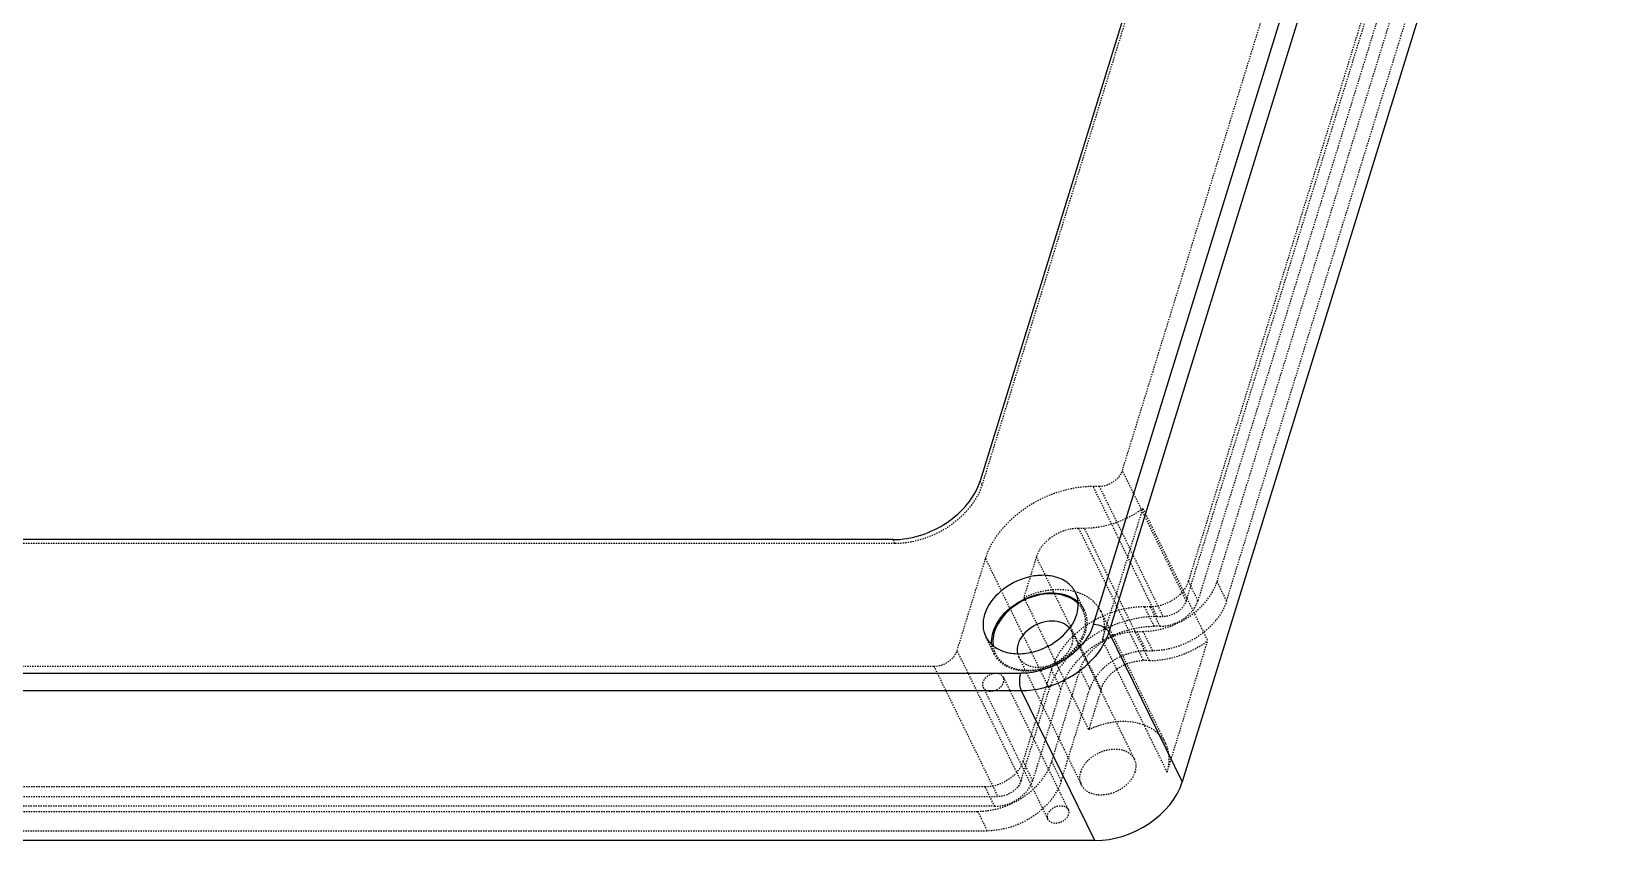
# Model space of a CAD drawing. Header units: millimetres. Extents: x 3202 to 5058, y 576 to 1424.
# Drawn here: x 4912 to 5037.4, y 1129.8 to 1194.5 of the extents above; entities that cross this region are included whole.
import ezdxf

# ---------------------------------------------------------------- set-up
doc = ezdxf.new("R2010")
doc.units = ezdxf.units.MM
doc.linetypes.add('HIDDEN', pattern=[0.2, 0.1, -0.1])
doc.layers.add('DEFAULT_2', color=8, linetype='HIDDEN')

msp = doc.modelspace()

# ---------------------------------------------------------------- linework, layer by layer
at = {"color": 7, "linetype": 'Continuous'}
for p, q in [((4996.981, 1147.096), (5030.283, 1254.862)), ((5031.509, 1254.241), (4998.207, 1146.474)), ((5014.134, 1243.396), (4987.918, 1158.562)), ((5037.381, 1242.275), (5004.079, 1134.508)), ((4980.939, 1153.862), (4807.503, 1153.862)), ((4998.207, 1146.474), (5004.079, 1134.508)), ((4790.674, 1143.18), (4991.167, 1143.18)), ((4991.23, 1141.775), (4790.737, 1141.775)), ((4997.102, 1129.809), (4991.23, 1141.775)), ((4997.102, 1129.809), (4796.609, 1129.809))]:
    msp.add_line(p, q, dxfattribs=at)
msp.add_arc((4990.234, 1147.035), 2.083, 206.14419, 209.23252, dxfattribs=at)
msp.add_ellipse((4998.552, 1134.511), major_axis=(5.387, 2.642), ratio=0.7218373, start_param=-2.1675431, end_param=-0.5972225, dxfattribs=at)
for points, knots in [([(4980.939, 1153.862), (4981.691, 1153.862), (4983.232, 1154.13), (4985.894, 1155.407), (4987.5, 1157.209), (4987.918, 1158.562)], [0, 0, 0, 0, 0.2549147, 0.51963, 1, 1, 1, 1]), ([(4995.546, 1149.64), (4995.411, 1149.917), (4994.99, 1150.432), (4994.071, 1150.902), (4992.962, 1151.064), (4991.354, 1150.863), (4989.516, 1149.943), (4988.494, 1148.601), (4988.271, 1147.878)], [0, 0, 0, 0, 0.1026403, 0.2135286, 0.3365381, 0.4704418, 0.7481767, 1, 1, 1, 1]), ([(4988.957, 1146.48), (4989.138, 1147.063), (4989.886, 1148.184), (4991.551, 1149.286), (4993.47, 1149.748), (4994.767, 1149.502), (4995.279, 1149.218)], [0, 0, 0, 0, 0.2400921, 0.5070003, 0.7696352, 1, 1, 1, 1]), ([(4993.586, 1149.535), (4993.097, 1149.535), (4992.095, 1149.361), (4990.365, 1148.531), (4989.321, 1147.359), (4989.049, 1146.48)], [0, 0, 0, 0, 0.2549147, 0.51963, 1, 1, 1, 1]), ([(4995.257, 1149.125), (4995.139, 1149.193), (4994.617, 1149.443), (4994.027, 1149.535), (4993.586, 1149.535)], [0, 0, 0, 0, 0.2352075, 1, 1, 1, 1]), ([(4995.639, 1147.878), (4995.731, 1148.175), (4995.822, 1148.781), (4995.674, 1149.381), (4995.546, 1149.64)], [0, 0, 0, 0, 0.5174217, 1, 1, 1, 1]), ([(4995.77, 1148.726), (4995.658, 1148.842), (4995.489, 1148.982), (4995.305, 1149.097), (4995.257, 1149.125)], [0, 0, 0, 0, 0.7441308, 1, 1, 1, 1]), ([(4988.271, 1147.878), (4988.179, 1147.582), (4988.088, 1146.976), (4988.237, 1146.376), (4988.364, 1146.117)], [0, 0, 0, 0, 0.5174217, 1, 1, 1, 1]), ([(4988.416, 1146.017), (4988.565, 1145.751), (4989.007, 1145.262), (4989.934, 1144.829), (4991.037, 1144.695), (4992.621, 1144.92), (4994.422, 1145.843), (4995.42, 1147.168), (4995.639, 1147.878)], [0, 0, 0, 0, 0.1029003, 0.214559, 0.3382053, 0.4722907, 0.7492122, 1, 1, 1, 1]), ([(4993.683, 1147.357), (4993.09, 1147.357), (4991.938, 1146.979), (4991.114, 1146.046), (4990.95, 1145.516)], [0, 0, 0, 0, 0.5169796, 1, 1, 1, 1]), ([(4996.981, 1147.096), (4996.632, 1145.969), (4995.295, 1144.467), (4993.077, 1143.403), (4991.793, 1143.18), (4991.167, 1143.18)], [0, 0, 0, 0, 0.4803662, 0.7450857, 1, 1, 1, 1]), ([(4995.064, 1146.799), (4994.911, 1146.981), (4994.469, 1147.279), (4993.954, 1147.357), (4993.683, 1147.357)], [0, 0, 0, 0, 0.4680145, 1, 1, 1, 1]), ([(4996.981, 1147.096), (4997.235, 1147.096), (4997.703, 1146.977), (4998.11, 1146.67), (4998.207, 1146.474)], [0, 0, 0, 0, 0.5378801, 1, 1, 1, 1]), ([(4988.842, 1145.472), (4988.834, 1145.554), (4988.822, 1145.893), (4988.881, 1146.234), (4988.957, 1146.48)], [0, 0, 0, 0, 0.2419733, 1, 1, 1, 1]), ([(4989.049, 1146.48), (4989.021, 1146.389), (4988.93, 1146.034), (4988.911, 1145.659), (4988.949, 1145.391)], [0, 0, 0, 0, 0.2607941, 1, 1, 1, 1]), ([(4998.207, 1146.474), (4998.109, 1146.157), (4997.538, 1144.836), (4996.474, 1143.766), (4995.562, 1143.152)], [0, 0, 0, 0, 0.2318967, 1, 1, 1, 1]), ([(4990.95, 1145.516), (4990.93, 1145.454), (4990.87, 1145.211), (4990.867, 1144.951), (4990.905, 1144.77)], [0, 0, 0, 0, 0.2620678, 1, 1, 1, 1]), ([(4991.23, 1141.775), (4991.129, 1141.98), (4991.057, 1142.464), (4991.094, 1142.944), (4991.167, 1143.18)], [0, 0, 0, 0, 0.4801952, 1, 1, 1, 1]), ([(4995.562, 1143.152), (4995.237, 1142.933), (4993.913, 1142.173), (4992.366, 1141.775), (4991.23, 1141.775)], [0, 0, 0, 0, 0.2561204, 1, 1, 1, 1])]:
    msp.add_open_spline(points, degree=3, knots=knots, dxfattribs=at)
msp.add_open_spline([(4995.279, 1149.218), (4995.444, 1149.126), (4995.6, 1149.017), (4995.739, 1148.891)], degree=3, dxfattribs=at)
at = {"layer": 'DEFAULT_2', "color": 8, "linetype": 'HIDDEN'}
for p, q in [((5014.286, 1243.085), (4988.071, 1158.251)), ((4999.295, 1159.387), (5023.656, 1238.22)), ((5028.924, 1229.362), (5004.563, 1150.529)), ((5006.866, 1150.529), (5031.227, 1229.362)), ((5004.405, 1148.975), (5028.766, 1227.808)), ((5029.687, 1227.808), (5005.326, 1148.975)), ((5007.628, 1148.975), (5031.989, 1227.808)), ((4988.071, 1158.251), (4987.918, 1158.562)), ((5004.405, 1148.975), (4999.295, 1159.387)), ((4996.951, 1158.134), (4997.434, 1158.134)), ((5002.06, 1147.722), (4996.951, 1158.134)), ((4997.434, 1158.134), (5002.544, 1147.722)), ((4997.69, 1145.858), (5000.93, 1156.343)), ((5000.93, 1156.343), (5006.116, 1145.776)), ((4996.269, 1154.764), (4995.785, 1154.764)), ((4995.785, 1154.764), (5000.971, 1144.197)), ((5001.454, 1144.197), (4996.269, 1154.764)), ((4981.092, 1153.551), (4807.656, 1153.551)), ((4980.939, 1153.862), (4981.092, 1153.551)), ((4986.076, 1145), (4988.344, 1152.337)), ((4988.344, 1152.337), (4993.453, 1141.925)), ((4992.412, 1152.492), (4991.408, 1149.241)), ((4997.598, 1141.925), (4992.412, 1152.492)), ((4996.232, 1148.242), (4995.546, 1149.641)), ((5004.563, 1150.529), (5005.326, 1148.975)), ((5007.628, 1148.975), (5006.866, 1150.529)), ((4991.408, 1149.241), (4996.593, 1138.674)), ((5001.539, 1148.492), (5001.056, 1148.492)), ((5001.056, 1148.492), (5001.818, 1146.938)), ((5002.301, 1146.938), (5001.539, 1148.492)), ((4997.57, 1148.127), (5002.756, 1137.56)), ((5002.301, 1146.938), (5001.818, 1146.938)), ((5002.06, 1147.722), (5002.544, 1147.722)), ((4989.051, 1144.718), (4988.364, 1146.116)), ((4995.224, 1146.552), (5000.242, 1136.326)), ((5002.876, 1135.291), (4997.69, 1145.858)), ((5000.451, 1146.534), (5000.934, 1146.534)), ((5001.213, 1144.98), (5000.451, 1146.534)), ((5000.934, 1146.534), (5001.696, 1144.98)), ((5002.876, 1135.291), (5006.116, 1145.776)), ((4991.186, 1134.588), (4986.076, 1145)), ((4991.005, 1144.481), (4996.023, 1134.256)), ((5001.213, 1144.98), (5001.696, 1144.98)), ((4902.506, 1143.746), (4984.215, 1143.746)), ((4984.215, 1143.746), (4989.325, 1133.334)), ((4993.612, 1143.479), (4991.344, 1136.142)), ((4994.374, 1141.925), (4993.612, 1143.479)), ((4993.647, 1136.142), (4995.914, 1143.479)), ((4995.914, 1143.479), (4996.677, 1141.925)), ((5001.454, 1144.197), (5000.971, 1144.197)), ((4988.157, 1142.067), (4993.342, 1131.499)), ((4989.772, 1142.86), (4994.958, 1132.292)), ((4991.186, 1134.588), (4993.453, 1141.925)), ((4994.374, 1141.925), (4992.107, 1134.588)), ((4994.41, 1134.588), (4996.677, 1141.925)), ((4997.598, 1141.925), (4996.593, 1138.674)), ((4991.344, 1136.142), (4992.107, 1134.588)), ((4994.41, 1134.588), (4993.647, 1136.142)), ((4988.32, 1134.105), (4906.611, 1134.105)), ((4907.616, 1133.334), (4989.325, 1133.334)), ((4989.083, 1132.551), (4988.32, 1134.105)), ((4906.006, 1132.147), (4987.715, 1132.147)), ((4989.083, 1132.551), (4907.374, 1132.551)), ((4987.715, 1132.147), (4988.478, 1130.593)), ((4906.769, 1130.593), (4988.478, 1130.593))]:
    msp.add_line(p, q, dxfattribs=at)
for centre, radius, start, end in [((4994.366, 1147.325), 2.079, 26.14407, 27.83427), ((5002.149, 1138.096), 8.884, 115.04798, 119.90618), ((5002.137, 1138.121), 8.855, 114.14252, 115.04844), ((5002.123, 1138.154), 8.82, 113.11936, 114.14268), ((5001.112, 1140.21), 4.003, 111.66879, 124.62086)]:
    msp.add_arc(centre, radius, start, end, dxfattribs=at)
for points, knots in [([(4988.071, 1158.251), (4987.652, 1156.898), (4986.047, 1155.096), (4983.384, 1153.819), (4981.843, 1153.551), (4981.092, 1153.551)], [0, 0, 0, 0, 0.4803699, 0.7450852, 1, 1, 1, 1]), ([(4997.434, 1158.134), (4997.838, 1158.134), (4998.623, 1158.391), (4999.184, 1159.026), (4999.295, 1159.387)], [0, 0, 0, 0, 0.5169793, 1, 1, 1, 1]), ([(4988.344, 1152.337), (4988.859, 1154.006), (4990.84, 1156.229), (4994.123, 1157.804), (4996.024, 1158.134), (4996.951, 1158.134)], [0, 0, 0, 0, 0.4803699, 0.7450852, 1, 1, 1, 1]), ([(5000.93, 1156.343), (5000.589, 1156.094), (4999.18, 1155.223), (4997.501, 1154.764), (4996.269, 1154.764)], [0, 0, 0, 0, 0.2555461, 1, 1, 1, 1]), ([(4995.785, 1154.764), (4995.053, 1154.764), (4993.631, 1154.297), (4992.614, 1153.146), (4992.412, 1152.492)], [0, 0, 0, 0, 0.5169793, 1, 1, 1, 1]), ([(4991.408, 1149.241), (4991.999, 1149.52), (4993.221, 1149.906), (4995.051, 1149.928), (4996.63, 1149.36), (4997.357, 1148.562), (4997.57, 1148.126)], [0, 0, 0, 0, 0.2860453, 0.5520207, 0.7878316, 1, 1, 1, 1]), ([(5000.934, 1146.534), (5001.572, 1146.534), (5002.882, 1146.762), (5005.145, 1147.847), (5006.51, 1149.379), (5006.866, 1150.529)], [0, 0, 0, 0, 0.2549147, 0.51963, 1, 1, 1, 1]), ([(5004.563, 1150.529), (5004.382, 1149.943), (5003.47, 1148.911), (5002.196, 1148.492), (5001.539, 1148.492)], [0, 0, 0, 0, 0.483021, 1, 1, 1, 1]), ([(5001.056, 1148.492), (5000.254, 1148.492), (4998.61, 1148.207), (4995.77, 1146.845), (4994.058, 1144.922), (4993.612, 1143.479)], [0, 0, 0, 0, 0.2549147, 0.51963, 1, 1, 1, 1]), ([(4996.234, 1146.48), (4996.322, 1146.765), (4996.411, 1147.349), (4996.272, 1147.929), (4996.151, 1148.18)], [0, 0, 0, 0, 0.517396, 1, 1, 1, 1]), ([(4996.233, 1148.242), (4996.36, 1147.982), (4996.509, 1147.382), (4996.417, 1146.776), (4996.326, 1146.48)], [0, 0, 0, 0, 0.4825901, 1, 1, 1, 1]), ([(5007.628, 1148.975), (5007.273, 1147.825), (5005.908, 1146.293), (5003.645, 1145.208), (5002.335, 1144.98), (5001.696, 1144.98)], [0, 0, 0, 0, 0.4803699, 0.7450852, 1, 1, 1, 1]), ([(5002.301, 1146.938), (5002.958, 1146.938), (5004.233, 1147.357), (5005.144, 1148.389), (5005.326, 1148.975)], [0, 0, 0, 0, 0.5169793, 1, 1, 1, 1]), ([(5004.405, 1148.975), (5004.293, 1148.614), (5003.732, 1147.979), (5002.948, 1147.722), (5002.544, 1147.722)], [0, 0, 0, 0, 0.483021, 1, 1, 1, 1]), ([(5002.06, 1147.722), (5001.134, 1147.722), (4999.233, 1147.392), (4995.949, 1145.817), (4993.969, 1143.594), (4993.453, 1141.925)], [0, 0, 0, 0, 0.2549147, 0.51963, 1, 1, 1, 1]), ([(4997.57, 1148.126), (4997.734, 1147.792), (4997.926, 1147.02), (4997.808, 1146.239), (4997.69, 1145.858)], [0, 0, 0, 0, 0.4825637, 1, 1, 1, 1]), ([(4998.66, 1146.265), (4998.916, 1146.374), (4999.928, 1146.751), (5001.016, 1146.938), (5001.818, 1146.938)], [0, 0, 0, 0, 0.2573245, 1, 1, 1, 1]), ([(4996.326, 1146.48), (4996.103, 1145.758), (4995.08, 1144.415), (4993.243, 1143.495), (4991.635, 1143.294), (4990.526, 1143.456), (4989.606, 1143.926), (4989.186, 1144.441), (4989.05, 1144.718)], [0, 0, 0, 0, 0.251812, 0.5295395, 0.6634467, 0.7864587, 0.8973519, 1, 1, 1, 1]), ([(4991.697, 1143.425), (4992.186, 1143.425), (4993.188, 1143.599), (4994.918, 1144.429), (4995.962, 1145.601), (4996.234, 1146.48)], [0, 0, 0, 0, 0.2549147, 0.51963, 1, 1, 1, 1]), ([(4994.374, 1141.925), (4994.617, 1142.711), (4995.547, 1144.242), (4996.929, 1145.342), (4997.72, 1145.796)], [0, 0, 0, 0, 0.4740923, 1, 1, 1, 1]), ([(4995.279, 1145.516), (4995.333, 1145.69), (4995.386, 1146.047), (4995.299, 1146.399), (4995.224, 1146.552)], [0, 0, 0, 0, 0.5173561, 1, 1, 1, 1]), ([(4995.914, 1143.479), (4996.186, 1144.358), (4997.23, 1145.53), (4998.96, 1146.36), (4999.962, 1146.534), (5000.451, 1146.534)], [0, 0, 0, 0, 0.4803699, 0.7450852, 1, 1, 1, 1]), ([(5001.454, 1144.197), (5001.856, 1144.197), (5003.509, 1144.346), (5005.103, 1145.036), (5006.116, 1145.776)], [0, 0, 0, 0, 0.242438, 1, 1, 1, 1]), ([(4984.215, 1143.746), (4984.62, 1143.746), (4985.404, 1144.004), (4985.965, 1144.639), (4986.076, 1145)], [0, 0, 0, 0, 0.5169793, 1, 1, 1, 1]), ([(4988.949, 1145.391), (4988.988, 1145.111), (4989.183, 1144.554), (4989.814, 1143.902), (4990.691, 1143.505), (4991.353, 1143.425), (4991.697, 1143.425)], [0, 0, 0, 0, 0.2302761, 0.4648378, 0.7192606, 1, 1, 1, 1]), ([(4991.005, 1144.481), (4991.069, 1144.349), (4991.191, 1144.186), (4991.342, 1144.058), (4991.382, 1144.027)], [0, 0, 0, 0, 0.7435998, 1, 1, 1, 1]), ([(4992.545, 1143.676), (4993.139, 1143.676), (4994.291, 1144.054), (4995.115, 1144.987), (4995.279, 1145.516)], [0, 0, 0, 0, 0.5169796, 1, 1, 1, 1]), ([(5001.213, 1144.98), (5000.725, 1144.98), (4999.723, 1144.806), (4997.992, 1143.976), (4996.949, 1142.804), (4996.677, 1141.925)], [0, 0, 0, 0, 0.2549147, 0.51963, 1, 1, 1, 1]), ([(4989.772, 1142.86), (4989.71, 1142.987), (4989.425, 1143.194), (4988.902, 1143.169), (4988.416, 1142.928), (4988.186, 1142.626), (4988.136, 1142.463)], [0, 0, 0, 0, 0.2106112, 0.4668577, 0.7464237, 1, 1, 1, 1]), ([(4991.382, 1144.027), (4991.419, 1143.998), (4991.58, 1143.888), (4991.763, 1143.808), (4991.904, 1143.766)], [0, 0, 0, 0, 0.241305, 1, 1, 1, 1]), ([(4991.904, 1143.766), (4991.954, 1143.751), (4992.164, 1143.697), (4992.381, 1143.676), (4992.545, 1143.676)], [0, 0, 0, 0, 0.2415465, 1, 1, 1, 1]), ([(4997.598, 1141.925), (4997.644, 1142.075), (4997.913, 1142.7), (4998.41, 1143.209), (4998.837, 1143.504)], [0, 0, 0, 0, 0.2319785, 1, 1, 1, 1]), ([(4999.634, 1143.93), (4999.743, 1143.974), (5000.173, 1144.123), (5000.632, 1144.197), (5000.971, 1144.197)], [0, 0, 0, 0, 0.2572745, 1, 1, 1, 1]), ([(4988.136, 1142.463), (4988.125, 1142.429), (4988.095, 1142.298), (4988.113, 1142.155), (4988.157, 1142.066)], [0, 0, 0, 0, 0.2661503, 1, 1, 1, 1]), ([(4988.157, 1142.066), (4988.219, 1141.94), (4988.504, 1141.732), (4989.027, 1141.757), (4989.513, 1141.998), (4989.743, 1142.301), (4989.793, 1142.463)], [0, 0, 0, 0, 0.2106112, 0.4668577, 0.7464237, 1, 1, 1, 1]), ([(4989.793, 1142.463), (4989.804, 1142.497), (4989.834, 1142.628), (4989.816, 1142.771), (4989.772, 1142.86)], [0, 0, 0, 0, 0.2661503, 1, 1, 1, 1]), ([(5002.756, 1137.559), (5002.542, 1137.994), (5001.816, 1138.792), (5000.237, 1139.361), (4998.407, 1139.339), (4997.185, 1138.953), (4996.593, 1138.674)], [0, 0, 0, 0, 0.2121684, 0.4479793, 0.7139548, 1, 1, 1, 1]), ([(4995.968, 1135.291), (4996.099, 1135.715), (4996.699, 1136.503), (4997.778, 1137.044), (4998.722, 1137.162), (4999.374, 1137.068), (4999.914, 1136.792), (5000.161, 1136.49), (5000.241, 1136.328)], [0, 0, 0, 0, 0.2518149, 0.5295076, 0.6634198, 0.7864492, 0.897362, 1, 1, 1, 1]), ([(5002.876, 1135.291), (5002.994, 1135.672), (5003.111, 1136.452), (5002.92, 1137.225), (5002.756, 1137.559)], [0, 0, 0, 0, 0.5174363, 1, 1, 1, 1]), ([(4987.715, 1132.147), (4988.354, 1132.147), (4989.664, 1132.374), (4991.927, 1133.46), (4993.292, 1134.992), (4993.647, 1136.142)], [0, 0, 0, 0, 0.2549147, 0.51963, 1, 1, 1, 1]), ([(4991.344, 1136.142), (4991.163, 1135.556), (4990.252, 1134.523), (4988.977, 1134.105), (4988.32, 1134.105)], [0, 0, 0, 0, 0.483021, 1, 1, 1, 1]), ([(5000.241, 1136.328), (5000.316, 1136.175), (5000.404, 1135.822), (5000.351, 1135.465), (5000.297, 1135.291)], [0, 0, 0, 0, 0.4827828, 1, 1, 1, 1]), ([(4994.41, 1134.588), (4994.054, 1133.438), (4992.689, 1131.906), (4990.426, 1130.82), (4989.116, 1130.593), (4988.478, 1130.593)], [0, 0, 0, 0, 0.4803699, 0.7450852, 1, 1, 1, 1]), ([(4989.083, 1132.551), (4989.739, 1132.551), (4991.014, 1132.969), (4991.926, 1134.002), (4992.107, 1134.588)], [0, 0, 0, 0, 0.5169793, 1, 1, 1, 1]), ([(4991.186, 1134.588), (4991.074, 1134.227), (4990.513, 1133.592), (4989.729, 1133.334), (4989.325, 1133.334)], [0, 0, 0, 0, 0.483021, 1, 1, 1, 1]), ([(4996.023, 1134.254), (4995.948, 1134.407), (4995.86, 1134.76), (4995.914, 1135.117), (4995.968, 1135.291)], [0, 0, 0, 0, 0.4827828, 1, 1, 1, 1]), ([(5000.297, 1135.291), (5000.166, 1134.867), (4999.566, 1134.078), (4998.486, 1133.538), (4997.542, 1133.42), (4996.891, 1133.514), (4996.351, 1133.79), (4996.103, 1134.092), (4996.023, 1134.254)], [0, 0, 0, 0, 0.2518149, 0.5295076, 0.6634198, 0.7864492, 0.897362, 1, 1, 1, 1]), ([(4993.342, 1131.499), (4993.299, 1131.587), (4993.281, 1131.731), (4993.311, 1131.862), (4993.321, 1131.896)], [0, 0, 0, 0, 0.7338708, 1, 1, 1, 1]), ([(4993.321, 1131.896), (4993.371, 1132.058), (4993.602, 1132.361), (4994.087, 1132.602), (4994.611, 1132.627), (4994.896, 1132.419), (4994.958, 1132.292)], [0, 0, 0, 0, 0.2535571, 0.5331117, 0.7893681, 1, 1, 1, 1]), ([(4994.979, 1131.896), (4994.929, 1131.733), (4994.698, 1131.431), (4994.213, 1131.189), (4993.689, 1131.165), (4993.405, 1131.372), (4993.342, 1131.499)], [0, 0, 0, 0, 0.2535571, 0.5331117, 0.7893681, 1, 1, 1, 1]), ([(4994.958, 1132.292), (4995.001, 1132.204), (4995.02, 1132.061), (4994.99, 1131.93), (4994.979, 1131.896)], [0, 0, 0, 0, 0.7338708, 1, 1, 1, 1])]:
    msp.add_open_spline(points, degree=3, knots=knots, dxfattribs=at)
for points in [[(4995.739, 1148.891), (4995.926, 1148.722), (4996.087, 1148.519), (4996.205, 1148.296)], [(4996.151, 1148.18), (4996.055, 1148.38), (4995.925, 1148.567), (4995.77, 1148.726)], [(4995.224, 1146.552), (4995.181, 1146.64), (4995.126, 1146.723), (4995.064, 1146.799)], [(4989.05, 1144.718), (4988.935, 1144.952), (4988.865, 1145.212), (4988.842, 1145.472)], [(4990.905, 1144.77), (4990.926, 1144.671), (4990.96, 1144.573), (4991.005, 1144.481)]]:
    msp.add_open_spline(points, degree=3, dxfattribs=at)

doc.saveas('drawing.dxf')
